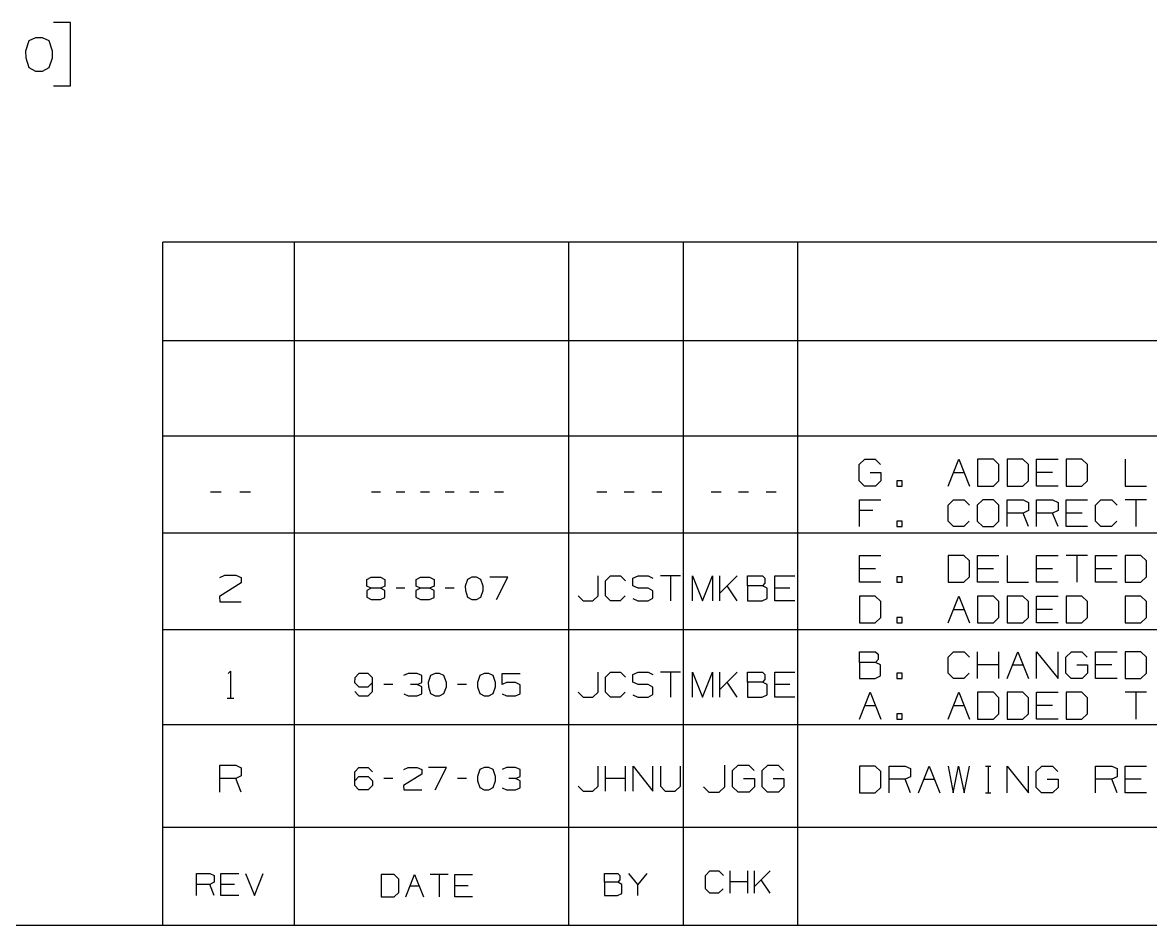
# Model space of a CAD drawing. Extents: x 0.6 to 16.4, y 0.4 to 10.6.
# Drawn here: x 6.154 to 9.152, y 0.44 to 2.841 of the extents above; entities that cross this region are included whole.
import ezdxf

# ---------------------------------------------------------------- set-up
doc = ezdxf.new("R2010")
doc.units = 0
doc.header["$MEASUREMENT"] = 0
doc.layers.add('1', color=7, linetype='Continuous')

msp = doc.modelspace()

# ---------------------------------------------------------------- linework, layer by layer
at = {"layer": '1', "color": 7, "linetype": 'Continuous'}
for p, q in [((6.281117, 2.841459), (6.236117, 2.841459)), ((6.281117, 2.672709), (6.281117, 2.841459)), ((6.170492, 2.792709), (6.161118, 2.765522)), ((6.188305, 2.801147), (6.170492, 2.792709)), ((6.206117, 2.801147), (6.188305, 2.801147)), ((6.22393, 2.792709), (6.206117, 2.801147)), ((6.233305, 2.765522), (6.22393, 2.792709)), ((6.161118, 2.765522), (6.162055, 2.747709)), ((6.233305, 2.747709), (6.233305, 2.765522)), ((6.162055, 2.747709), (6.170492, 2.721459)), ((6.22393, 2.721459), (6.233305, 2.747709)), ((6.170492, 2.721459), (6.188305, 2.712084)), ((6.188305, 2.712084), (6.206117, 2.712084)), ((6.206117, 2.712084), (6.22393, 2.721459)), ((6.236117, 2.672709), (6.281117, 2.672709)), ((6.526266, 0.440085), (6.526266, 2.257467)), ((12.205371, 2.257467), (6.526266, 2.257467)), ((6.876266, 0.440085), (6.876266, 2.257467)), ((7.606014, 0.440085), (7.606014, 2.257467)), ((7.910086, 0.440085), (7.910086, 2.257467)), ((8.214109, 0.440085), (8.214109, 2.257467)), ((12.205371, 1.994511), (6.526266, 1.994511)), ((12.205371, 1.741555), (6.526266, 1.741555)), ((8.37756, 1.665786), (8.39256, 1.680035)), ((8.39256, 1.680035), (8.42031, 1.680035)), ((8.42031, 1.680035), (8.43456, 1.665786)), ((8.61366, 1.608786), (8.64216, 1.680035)), ((8.64216, 1.680035), (8.67066, 1.608786)), ((8.73411, 1.680035), (8.69211, 1.680035)), ((8.69211, 1.680035), (8.69211, 1.608786)), ((8.74911, 1.665786), (8.73411, 1.680035)), ((8.81256, 1.680035), (8.77056, 1.680035)), ((8.77056, 1.680035), (8.77056, 1.608786)), ((8.82756, 1.665786), (8.81256, 1.680035)), ((8.84901, 1.608786), (8.84901, 1.680035)), ((8.84901, 1.680035), (8.90601, 1.680035)), ((8.96946, 1.680035), (8.92746, 1.680035)), ((8.92746, 1.680035), (8.92746, 1.608786)), ((8.98446, 1.665786), (8.96946, 1.680035)), ((9.08436, 1.680035), (9.08436, 1.608786)), ((8.37756, 1.623036), (8.37756, 1.665786)), ((8.74911, 1.623036), (8.74911, 1.665786)), ((8.82756, 1.623036), (8.82756, 1.665786)), ((8.98446, 1.623036), (8.98446, 1.665786)), ((8.39181, 1.608786), (8.37756, 1.623036)), ((8.40681, 1.644786), (8.43531, 1.644786)), ((8.43531, 1.623036), (8.42106, 1.608786)), ((8.43531, 1.644786), (8.43531, 1.623036)), ((8.49201, 1.623036), (8.47776, 1.623036)), ((8.47776, 1.623036), (8.47776, 1.608786)), ((8.49201, 1.608786), (8.49201, 1.623036)), ((8.62791, 1.644786), (8.65641, 1.644786)), ((8.73411, 1.608786), (8.74911, 1.623036)), ((8.81256, 1.608786), (8.82756, 1.623036)), ((8.89176, 1.644786), (8.84901, 1.644786)), ((8.96946, 1.608786), (8.98446, 1.623036)), ((6.681399, 1.592738), (6.652899, 1.592738)), ((6.759849, 1.592738), (6.731349, 1.592738)), ((7.104749, 1.592738), (7.080999, 1.592738)), ((7.170124, 1.592738), (7.146374, 1.592738)), ((7.235499, 1.592738), (7.211749, 1.592738)), ((7.300874, 1.592738), (7.277124, 1.592738)), ((7.366249, 1.592738), (7.342499, 1.592738)), ((7.431624, 1.592738), (7.407874, 1.592738)), ((7.706606, 1.592738), (7.680086, 1.592738)), ((7.779609, 1.592738), (7.753088, 1.592738)), ((7.852611, 1.592738), (7.82609, 1.592738)), ((8.01063, 1.592738), (7.984108, 1.592738)), ((8.083632, 1.592738), (8.057111, 1.592738)), ((8.156633, 1.592738), (8.130113, 1.592738)), ((8.42106, 1.608786), (8.39181, 1.608786)), ((8.47776, 1.608786), (8.49201, 1.608786)), ((8.69211, 1.608786), (8.73411, 1.608786)), ((8.77056, 1.608786), (8.81256, 1.608786)), ((8.90601, 1.608786), (8.84901, 1.608786)), ((8.92746, 1.608786), (8.96946, 1.608786)), ((9.08436, 1.608786), (9.14136, 1.608786)), ((8.37831, 1.500785), (8.37831, 1.572036)), ((8.37831, 1.572036), (8.43531, 1.572036)), ((8.61366, 1.557786), (8.62791, 1.572036)), ((8.62791, 1.572036), (8.65641, 1.572036)), ((8.65641, 1.572036), (8.67066, 1.557786)), ((8.70636, 1.572036), (8.69136, 1.557786)), ((8.73486, 1.572036), (8.70636, 1.572036)), ((8.74911, 1.557786), (8.73486, 1.572036)), ((8.77056, 1.500785), (8.77056, 1.572036)), ((8.77056, 1.572036), (8.81331, 1.572036)), ((8.81331, 1.572036), (8.82756, 1.565286)), ((8.82756, 1.565286), (8.82756, 1.543535)), ((8.84901, 1.500785), (8.84901, 1.572036)), ((8.84901, 1.572036), (8.89176, 1.572036)), ((8.89176, 1.572036), (8.90601, 1.565286)), ((8.90601, 1.565286), (8.90601, 1.543535)), ((8.92746, 1.500785), (8.92746, 1.572036)), ((8.92746, 1.572036), (8.98446, 1.572036)), ((9.00591, 1.557786), (9.02016, 1.572036)), ((9.02016, 1.572036), (9.04866, 1.572036)), ((9.04866, 1.572036), (9.06291, 1.557786)), ((9.14136, 1.572036), (9.08436, 1.572036)), ((9.11286, 1.572036), (9.11286, 1.500785)), ((8.41356, 1.543535), (8.37831, 1.543535)), ((8.61366, 1.515036), (8.61366, 1.557786)), ((8.69136, 1.557786), (8.69136, 1.515036)), ((8.74911, 1.515036), (8.74911, 1.557786)), ((8.81331, 1.536785), (8.77056, 1.536785)), ((8.82756, 1.543535), (8.81331, 1.536785)), ((8.82756, 1.500785), (8.81331, 1.536785)), ((8.89176, 1.536785), (8.84901, 1.536785)), ((8.90601, 1.543535), (8.89176, 1.536785)), ((8.90601, 1.500785), (8.89176, 1.536785)), ((8.97021, 1.536785), (8.92746, 1.536785)), ((9.00591, 1.515036), (9.00591, 1.557786)), ((8.49201, 1.515036), (8.47776, 1.515036)), ((8.47776, 1.515036), (8.47776, 1.500785)), ((8.47776, 1.500785), (8.49201, 1.500785)), ((8.49201, 1.500785), (8.49201, 1.515036)), ((8.62791, 1.500785), (8.61366, 1.515036)), ((8.65566, 1.500785), (8.62791, 1.500785)), ((8.66991, 1.515036), (8.65566, 1.500785)), ((8.69136, 1.515036), (8.70636, 1.500785)), ((8.70636, 1.500785), (8.73486, 1.500785)), ((8.73486, 1.500785), (8.74911, 1.515036)), ((8.98446, 1.500785), (8.92746, 1.500785)), ((9.02016, 1.500785), (9.00591, 1.515036)), ((9.04791, 1.500785), (9.02016, 1.500785)), ((9.06216, 1.515036), (9.04791, 1.500785)), ((12.205371, 1.483599), (6.526266, 1.483599)), ((8.37831, 1.352829), (8.37831, 1.424079)), ((8.37831, 1.424079), (8.43531, 1.424079)), ((8.65566, 1.424079), (8.61366, 1.424079)), ((8.61366, 1.424079), (8.61366, 1.352829)), ((8.67066, 1.409829), (8.65566, 1.424079)), ((8.67066, 1.367079), (8.67066, 1.409829)), ((8.69211, 1.352829), (8.69211, 1.424079)), ((8.69211, 1.424079), (8.74911, 1.424079)), ((8.77056, 1.424079), (8.77056, 1.352829)), ((8.84901, 1.352829), (8.84901, 1.424079)), ((8.84901, 1.424079), (8.90601, 1.424079)), ((8.98446, 1.424079), (8.92746, 1.424079)), ((8.95596, 1.424079), (8.95596, 1.352829)), ((9.00591, 1.352829), (9.00591, 1.424079)), ((9.00591, 1.424079), (9.06291, 1.424079)), ((9.12636, 1.424079), (9.08436, 1.424079)), ((9.08436, 1.424079), (9.08436, 1.352829)), ((9.14136, 1.409829), (9.12636, 1.424079)), ((9.14136, 1.367079), (9.14136, 1.409829)), ((8.42106, 1.388829), (8.37831, 1.388829)), ((8.73486, 1.388829), (8.69211, 1.388829)), ((8.89176, 1.388829), (8.84901, 1.388829)), ((9.04866, 1.388829), (9.00591, 1.388829)), ((6.734874, 1.351031), (6.677124, 1.315031)), ((6.677874, 1.365281), (6.691374, 1.372031)), ((6.691374, 1.372031), (6.720624, 1.372031)), ((6.720624, 1.372031), (6.734874, 1.365281)), ((6.734874, 1.365281), (6.734874, 1.351031)), ((7.069124, 1.360531), (7.080374, 1.366156)), ((7.069124, 1.342406), (7.069124, 1.360531)), ((7.080374, 1.366156), (7.104749, 1.366156)), ((7.104749, 1.366156), (7.116624, 1.360531)), ((7.116624, 1.360531), (7.116624, 1.342406)), ((7.199874, 1.360531), (7.211124, 1.366156)), ((7.199874, 1.342406), (7.199874, 1.360531)), ((7.211124, 1.366156), (7.235499, 1.366156)), ((7.235499, 1.366156), (7.247374, 1.360531)), ((7.247374, 1.360531), (7.247374, 1.342406)), ((7.336249, 1.360531), (7.329999, 1.342406)), ((7.348124, 1.366156), (7.336249, 1.360531)), ((7.359999, 1.366156), (7.348124, 1.366156)), ((7.371874, 1.360531), (7.359999, 1.366156)), ((7.378124, 1.342406), (7.371874, 1.360531)), ((7.443499, 1.366156), (7.395999, 1.366156)), ((7.413499, 1.306781), (7.443499, 1.366156)), ((7.683366, 1.316542), (7.683366, 1.369583)), ((7.703326, 1.356323), (7.716587, 1.369583)), ((7.703326, 1.316542), (7.703326, 1.356323)), ((7.716587, 1.369583), (7.743107, 1.369583)), ((7.743107, 1.369583), (7.756368, 1.356323)), ((7.77563, 1.363302), (7.789589, 1.369583)), ((7.77563, 1.343063), (7.77563, 1.363302)), ((7.789589, 1.369583), (7.81611, 1.369583)), ((7.81611, 1.369583), (7.82937, 1.363302)), ((7.902372, 1.369583), (7.84933, 1.369583)), ((7.875851, 1.369583), (7.875851, 1.303281)), ((7.934347, 1.303281), (7.934347, 1.369583)), ((7.934347, 1.369583), (7.960868, 1.303281)), ((7.960868, 1.303281), (7.987389, 1.369583)), ((7.987389, 1.369583), (7.987389, 1.303281)), ((8.007349, 1.303281), (8.007349, 1.369583)), ((8.053411, 1.369583), (8.007349, 1.323521)), ((8.080352, 1.343063), (8.080352, 1.369583)), ((8.080352, 1.369583), (8.120132, 1.369583)), ((8.120132, 1.369583), (8.126414, 1.363302)), ((8.126414, 1.350042), (8.120132, 1.343063)), ((8.126414, 1.363302), (8.126414, 1.350042)), ((8.153354, 1.303281), (8.153354, 1.369583)), ((8.153354, 1.369583), (8.206395, 1.369583)), ((8.43531, 1.352829), (8.37831, 1.352829)), ((8.49201, 1.367079), (8.47776, 1.367079)), ((8.47776, 1.367079), (8.47776, 1.352829)), ((8.47776, 1.352829), (8.49201, 1.352829)), ((8.49201, 1.352829), (8.49201, 1.367079)), ((8.61366, 1.352829), (8.65566, 1.352829)), ((8.65566, 1.352829), (8.67066, 1.367079)), ((8.74911, 1.352829), (8.69211, 1.352829)), ((8.77056, 1.352829), (8.82756, 1.352829)), ((8.90601, 1.352829), (8.84901, 1.352829)), ((9.06291, 1.352829), (9.00591, 1.352829)), ((9.08436, 1.352829), (9.12636, 1.352829)), ((9.12636, 1.352829), (9.14136, 1.367079)), ((7.080374, 1.336781), (7.068499, 1.330531)), ((7.068499, 1.330531), (7.068499, 1.313031)), ((7.080374, 1.336781), (7.069124, 1.342406)), ((7.104749, 1.336781), (7.080374, 1.336781)), ((7.116624, 1.342406), (7.104749, 1.336781)), ((7.116624, 1.330531), (7.104749, 1.336781)), ((7.116624, 1.312406), (7.116624, 1.330531)), ((7.170124, 1.336781), (7.146374, 1.336781)), ((7.211124, 1.336781), (7.199249, 1.330531)), ((7.199249, 1.330531), (7.199249, 1.313031)), ((7.211124, 1.336781), (7.199874, 1.342406)), ((7.235499, 1.336781), (7.211124, 1.336781)), ((7.247374, 1.342406), (7.235499, 1.336781)), ((7.247374, 1.330531), (7.235499, 1.336781)), ((7.247374, 1.312406), (7.247374, 1.330531)), ((7.300874, 1.336781), (7.277124, 1.336781)), ((7.329999, 1.342406), (7.330624, 1.330531)), ((7.330624, 1.330531), (7.336249, 1.313031)), ((7.371874, 1.313031), (7.378124, 1.330531)), ((7.378124, 1.330531), (7.378124, 1.342406)), ((7.789589, 1.336781), (7.77563, 1.343063)), ((7.81611, 1.336781), (7.789589, 1.336781)), ((7.82937, 1.329802), (7.81611, 1.336781)), ((7.82937, 1.310261), (7.82937, 1.329802)), ((8.053411, 1.303281), (8.026891, 1.343063)), ((8.120132, 1.343063), (8.080352, 1.343063)), ((8.080352, 1.343063), (8.080352, 1.303281)), ((8.132695, 1.336781), (8.120132, 1.343063)), ((8.132695, 1.309563), (8.132695, 1.336781)), ((8.193134, 1.336781), (8.153354, 1.336781)), ((6.677124, 1.315031), (6.677874, 1.300781)), ((6.677874, 1.300781), (6.734874, 1.300781)), ((7.068499, 1.313031), (7.080374, 1.306781)), ((7.080374, 1.306781), (7.104749, 1.306781)), ((7.104749, 1.306781), (7.116624, 1.312406)), ((7.199249, 1.313031), (7.211124, 1.306781)), ((7.211124, 1.306781), (7.235499, 1.306781)), ((7.235499, 1.306781), (7.247374, 1.312406)), ((7.336249, 1.313031), (7.348124, 1.306781)), ((7.348124, 1.306781), (7.359999, 1.306781)), ((7.359999, 1.306781), (7.371874, 1.313031)), ((7.630324, 1.316542), (7.643585, 1.303281)), ((7.643585, 1.303281), (7.669407, 1.303281)), ((7.669407, 1.303281), (7.683366, 1.316542)), ((7.716587, 1.303281), (7.703326, 1.316542)), ((7.74241, 1.303281), (7.716587, 1.303281)), ((7.75567, 1.316542), (7.74241, 1.303281)), ((7.77563, 1.309563), (7.788891, 1.303281)), ((7.788891, 1.303281), (7.81611, 1.303281)), ((7.81611, 1.303281), (7.82937, 1.310261)), ((8.080352, 1.303281), (8.119434, 1.303281)), ((8.119434, 1.303281), (8.132695, 1.309563)), ((8.206395, 1.303281), (8.153354, 1.303281)), ((8.42031, 1.316079), (8.37831, 1.316079)), ((8.37831, 1.316079), (8.37831, 1.244829)), ((8.43531, 1.301829), (8.42031, 1.316079)), ((8.43531, 1.259079), (8.43531, 1.301829)), ((8.61366, 1.244829), (8.64216, 1.316079)), ((8.64216, 1.316079), (8.67066, 1.244829)), ((8.73411, 1.316079), (8.69211, 1.316079)), ((8.69211, 1.316079), (8.69211, 1.244829)), ((8.74911, 1.301829), (8.73411, 1.316079)), ((8.74911, 1.259079), (8.74911, 1.301829)), ((8.81256, 1.316079), (8.77056, 1.316079)), ((8.77056, 1.316079), (8.77056, 1.244829)), ((8.82756, 1.301829), (8.81256, 1.316079)), ((8.82756, 1.259079), (8.82756, 1.301829)), ((8.84901, 1.244829), (8.84901, 1.316079)), ((8.84901, 1.316079), (8.90601, 1.316079)), ((8.96946, 1.316079), (8.92746, 1.316079)), ((8.92746, 1.316079), (8.92746, 1.244829)), ((8.98446, 1.301829), (8.96946, 1.316079)), ((8.98446, 1.259079), (8.98446, 1.301829)), ((9.12636, 1.316079), (9.08436, 1.316079)), ((9.08436, 1.316079), (9.08436, 1.244829)), ((9.14136, 1.301829), (9.12636, 1.316079)), ((9.14136, 1.259079), (9.14136, 1.301829)), ((8.62791, 1.280829), (8.65641, 1.280829)), ((8.89176, 1.280829), (8.84901, 1.280829)), ((8.37831, 1.244829), (8.42031, 1.244829)), ((8.42031, 1.244829), (8.43531, 1.259079)), ((8.49201, 1.259079), (8.47776, 1.259079)), ((8.47776, 1.259079), (8.47776, 1.244829)), ((8.47776, 1.244829), (8.49201, 1.244829)), ((8.49201, 1.244829), (8.49201, 1.259079)), ((8.69211, 1.244829), (8.73411, 1.244829)), ((8.73411, 1.244829), (8.74911, 1.259079)), ((8.77056, 1.244829), (8.81256, 1.244829)), ((8.81256, 1.244829), (8.82756, 1.259079)), ((8.90601, 1.244829), (8.84901, 1.244829)), ((8.92746, 1.244829), (8.96946, 1.244829)), ((8.96946, 1.244829), (8.98446, 1.259079)), ((9.08436, 1.244829), (9.12636, 1.244829)), ((9.12636, 1.244829), (9.14136, 1.259079)), ((6.526266, 1.227643), (12.205371, 1.227643)), ((8.37831, 1.139623), (8.37831, 1.168123)), ((8.37831, 1.168123), (8.42106, 1.168123)), ((8.42106, 1.139623), (8.37831, 1.139623)), ((8.37831, 1.139623), (8.37831, 1.096873)), ((8.42106, 1.168123), (8.42781, 1.161373)), ((8.42781, 1.147123), (8.42106, 1.139623)), ((8.43456, 1.132873), (8.42106, 1.139623)), ((8.42781, 1.161373), (8.42781, 1.147123)), ((8.61366, 1.153873), (8.62791, 1.168123)), ((8.61366, 1.111123), (8.61366, 1.153873)), ((8.62791, 1.168123), (8.65641, 1.168123)), ((8.65641, 1.168123), (8.67066, 1.153873)), ((8.69211, 1.096873), (8.69211, 1.168123)), ((8.74911, 1.096873), (8.74911, 1.168123)), ((8.77056, 1.096873), (8.79906, 1.168123)), ((8.79906, 1.168123), (8.82756, 1.096873)), ((8.84901, 1.096873), (8.84901, 1.168123)), ((8.84901, 1.168123), (8.90601, 1.096873)), ((8.90601, 1.096873), (8.90601, 1.168123)), ((8.92671, 1.153873), (8.94171, 1.168123)), ((8.92671, 1.111123), (8.92671, 1.153873)), ((8.94171, 1.168123), (8.96946, 1.168123)), ((8.96946, 1.168123), (8.98371, 1.153873)), ((9.00591, 1.096873), (9.00591, 1.168123)), ((9.00591, 1.168123), (9.06291, 1.168123)), ((9.12636, 1.168123), (9.08436, 1.168123)), ((9.08436, 1.168123), (9.08436, 1.096873)), ((9.14136, 1.153873), (9.12636, 1.168123)), ((9.14136, 1.111123), (9.14136, 1.153873)), ((6.700374, 1.110075), (6.706374, 1.116075)), ((6.706374, 1.116075), (6.706374, 1.044825)), ((7.047687, 1.1102), (7.036437, 1.098325)), ((7.072062, 1.1102), (7.047687, 1.1102)), ((7.083937, 1.098325), (7.072062, 1.1102)), ((7.178437, 1.1102), (7.166562, 1.104575)), ((7.202812, 1.1102), (7.178437, 1.1102)), ((7.214687, 1.104575), (7.202812, 1.1102)), ((7.250062, 1.1102), (7.238187, 1.104575)), ((7.261937, 1.1102), (7.250062, 1.1102)), ((7.273812, 1.104575), (7.261937, 1.1102)), ((7.380812, 1.1102), (7.368937, 1.104575)), ((7.392687, 1.1102), (7.380812, 1.1102)), ((7.404562, 1.104575), (7.392687, 1.1102)), ((7.428061, 1.080825), (7.428061, 1.1102)), ((7.428061, 1.1102), (7.476187, 1.1102)), ((7.683366, 1.060586), (7.683366, 1.113627)), ((7.703326, 1.100367), (7.716587, 1.113627)), ((7.716587, 1.113627), (7.743107, 1.113627)), ((7.743107, 1.113627), (7.756368, 1.100367)), ((7.77563, 1.107346), (7.789589, 1.113627)), ((7.789589, 1.113627), (7.81611, 1.113627)), ((7.81611, 1.113627), (7.82937, 1.107346)), ((7.902372, 1.113627), (7.84933, 1.113627)), ((7.875851, 1.113627), (7.875851, 1.047325)), ((7.934347, 1.047325), (7.934347, 1.113627)), ((7.934347, 1.113627), (7.960868, 1.047325)), ((7.960868, 1.047325), (7.987389, 1.113627)), ((7.987389, 1.113627), (7.987389, 1.047325)), ((8.007349, 1.047325), (8.007349, 1.113627)), ((8.053411, 1.113627), (8.007349, 1.067565)), ((8.080352, 1.087106), (8.080352, 1.113627)), ((8.080352, 1.113627), (8.120132, 1.113627)), ((8.120132, 1.113627), (8.126414, 1.107346)), ((8.153354, 1.047325), (8.153354, 1.113627)), ((8.153354, 1.113627), (8.206395, 1.113627)), ((8.43456, 1.103623), (8.43456, 1.132873)), ((8.49201, 1.111123), (8.47776, 1.111123)), ((8.47776, 1.111123), (8.47776, 1.096873)), ((8.49201, 1.096873), (8.49201, 1.111123)), ((8.62791, 1.096873), (8.61366, 1.111123)), ((8.66991, 1.111123), (8.65566, 1.096873)), ((8.74911, 1.132873), (8.69211, 1.132873)), ((8.78481, 1.132873), (8.81331, 1.132873)), ((8.94096, 1.096873), (8.92671, 1.111123)), ((8.95596, 1.132873), (8.98446, 1.132873)), ((8.98446, 1.111123), (8.97021, 1.096873)), ((8.98446, 1.132873), (8.98446, 1.111123)), ((9.04866, 1.132873), (9.00591, 1.132873)), ((9.12636, 1.096873), (9.14136, 1.111123)), ((7.036437, 1.098325), (7.035812, 1.08645)), ((7.035812, 1.08645), (7.047687, 1.074575)), ((7.072062, 1.074575), (7.083937, 1.08645)), ((7.083937, 1.0627), (7.083937, 1.098325)), ((7.137437, 1.080825), (7.113687, 1.080825)), ((7.202812, 1.080825), (7.184687, 1.080825)), ((7.202812, 1.080825), (7.214687, 1.08645)), ((7.214687, 1.074575), (7.202812, 1.080825)), ((7.214687, 1.08645), (7.214687, 1.104575)), ((7.238187, 1.104575), (7.231936, 1.08645)), ((7.231936, 1.08645), (7.232562, 1.074575)), ((7.280062, 1.08645), (7.273812, 1.104575)), ((7.280062, 1.074575), (7.280062, 1.08645)), ((7.333562, 1.080825), (7.309812, 1.080825)), ((7.368937, 1.104575), (7.362687, 1.08645)), ((7.362687, 1.08645), (7.363312, 1.074575)), ((7.410812, 1.08645), (7.404562, 1.104575)), ((7.410812, 1.074575), (7.410812, 1.08645)), ((7.439937, 1.08645), (7.428061, 1.080825)), ((7.464312, 1.08645), (7.439937, 1.08645)), ((7.476187, 1.0802), (7.464312, 1.08645)), ((7.476187, 1.05645), (7.476187, 1.0802)), ((7.703326, 1.060586), (7.703326, 1.100367)), ((7.77563, 1.087106), (7.77563, 1.107346)), ((7.789589, 1.080825), (7.77563, 1.087106)), ((7.81611, 1.080825), (7.789589, 1.080825)), ((7.82937, 1.073846), (7.81611, 1.080825)), ((8.053411, 1.047325), (8.026891, 1.087106)), ((8.120132, 1.087106), (8.080352, 1.087106)), ((8.080352, 1.087106), (8.080352, 1.047325)), ((8.126414, 1.094086), (8.120132, 1.087106)), ((8.132695, 1.080825), (8.120132, 1.087106)), ((8.126414, 1.107346), (8.126414, 1.094086)), ((8.132695, 1.053606), (8.132695, 1.080825)), ((8.193134, 1.080825), (8.153354, 1.080825)), ((8.37831, 1.096873), (8.42031, 1.096873)), ((8.42031, 1.096873), (8.43456, 1.103623)), ((8.47776, 1.096873), (8.49201, 1.096873)), ((8.65566, 1.096873), (8.62791, 1.096873)), ((8.97021, 1.096873), (8.94096, 1.096873)), ((9.06291, 1.096873), (9.00591, 1.096873)), ((9.08436, 1.096873), (9.12636, 1.096873)), ((7.036437, 1.0627), (7.047687, 1.050825)), ((7.047687, 1.074575), (7.072062, 1.074575)), ((7.047687, 1.050825), (7.072062, 1.050825)), ((7.072062, 1.050825), (7.083937, 1.0627)), ((7.167187, 1.05645), (7.178437, 1.050825)), ((7.178437, 1.050825), (7.202812, 1.050825)), ((7.202812, 1.050825), (7.214687, 1.05645)), ((7.214687, 1.05645), (7.214687, 1.074575)), ((7.232562, 1.074575), (7.238187, 1.057075)), ((7.238187, 1.057075), (7.250062, 1.050825)), ((7.250062, 1.050825), (7.261937, 1.050825)), ((7.261937, 1.050825), (7.273812, 1.057075)), ((7.273812, 1.057075), (7.280062, 1.074575)), ((7.363312, 1.074575), (7.368937, 1.057075)), ((7.368937, 1.057075), (7.380812, 1.050825)), ((7.380812, 1.050825), (7.392687, 1.050825)), ((7.392687, 1.050825), (7.404562, 1.057075)), ((7.404562, 1.057075), (7.410812, 1.074575)), ((7.428061, 1.05645), (7.439937, 1.050825)), ((7.439937, 1.050825), (7.464312, 1.050825)), ((7.464312, 1.050825), (7.476187, 1.05645)), ((7.630324, 1.060586), (7.643585, 1.047325)), ((7.669407, 1.047325), (7.683366, 1.060586)), ((7.716587, 1.047325), (7.703326, 1.060586)), ((7.75567, 1.060586), (7.74241, 1.047325)), ((7.77563, 1.053606), (7.788891, 1.047325)), ((7.81611, 1.047325), (7.82937, 1.054304)), ((7.82937, 1.054304), (7.82937, 1.073846)), ((8.119434, 1.047325), (8.132695, 1.053606)), ((8.37831, 0.988873), (8.40681, 1.060123)), ((8.40681, 1.060123), (8.43531, 0.988873)), ((8.61366, 0.988873), (8.64216, 1.060123)), ((8.64216, 1.060123), (8.67066, 0.988873)), ((8.73411, 1.060123), (8.69211, 1.060123)), ((8.69211, 1.060123), (8.69211, 0.988873)), ((8.74911, 1.045873), (8.73411, 1.060123)), ((8.81256, 1.060123), (8.77056, 1.060123)), ((8.77056, 1.060123), (8.77056, 0.988873)), ((8.82756, 1.045873), (8.81256, 1.060123)), ((8.84901, 0.988873), (8.84901, 1.060123)), ((8.84901, 1.060123), (8.90601, 1.060123)), ((8.96946, 1.060123), (8.92746, 1.060123)), ((8.92746, 1.060123), (8.92746, 0.988873)), ((8.98446, 1.045873), (8.96946, 1.060123)), ((9.14136, 1.060123), (9.08436, 1.060123)), ((9.11286, 1.060123), (9.11286, 0.988873)), ((6.697374, 1.044825), (6.715374, 1.044825)), ((7.643585, 1.047325), (7.669407, 1.047325)), ((7.74241, 1.047325), (7.716587, 1.047325)), ((7.788891, 1.047325), (7.81611, 1.047325)), ((8.080352, 1.047325), (8.119434, 1.047325)), ((8.206395, 1.047325), (8.153354, 1.047325)), ((8.39256, 1.024873), (8.42106, 1.024873)), ((8.62791, 1.024873), (8.65641, 1.024873)), ((8.74911, 1.003123), (8.74911, 1.045873)), ((8.82756, 1.003123), (8.82756, 1.045873)), ((8.89176, 1.024873), (8.84901, 1.024873)), ((8.98446, 1.003123), (8.98446, 1.045873)), ((8.49201, 1.003123), (8.47776, 1.003123)), ((8.47776, 1.003123), (8.47776, 0.988873)), ((8.49201, 0.988873), (8.49201, 1.003123)), ((8.73411, 0.988873), (8.74911, 1.003123)), ((8.81256, 0.988873), (8.82756, 1.003123)), ((8.96946, 0.988873), (8.98446, 1.003123)), ((6.526266, 0.974686), (12.205371, 0.974686)), ((8.47776, 0.988873), (8.49201, 0.988873)), ((8.69211, 0.988873), (8.73411, 0.988873)), ((8.77056, 0.988873), (8.81256, 0.988873)), ((8.90601, 0.988873), (8.84901, 0.988873)), ((8.92746, 0.988873), (8.96946, 0.988873)), ((6.677874, 0.794825), (6.677874, 0.866075)), ((6.677874, 0.866075), (6.720624, 0.866075)), ((6.720624, 0.866075), (6.734874, 0.859325)), ((6.734874, 0.859325), (6.734874, 0.837575)), ((7.036437, 0.848325), (7.047687, 0.8602)), ((7.036437, 0.8127), (7.036437, 0.848325)), ((7.047687, 0.8602), (7.072062, 0.8602)), ((7.072062, 0.8602), (7.083937, 0.848325)), ((7.214687, 0.8427), (7.166562, 0.8127)), ((7.167187, 0.854575), (7.178437, 0.8602)), ((7.178437, 0.8602), (7.202812, 0.8602)), ((7.202812, 0.8602), (7.214687, 0.854575)), ((7.214687, 0.854575), (7.214687, 0.8427)), ((7.280062, 0.8602), (7.232562, 0.8602)), ((7.250062, 0.800825), (7.280062, 0.8602)), ((7.368937, 0.854575), (7.362687, 0.83645)), ((7.380812, 0.8602), (7.368937, 0.854575)), ((7.392687, 0.8602), (7.380812, 0.8602)), ((7.404562, 0.854575), (7.392687, 0.8602)), ((7.410812, 0.83645), (7.404562, 0.854575)), ((7.439937, 0.8602), (7.428061, 0.854575)), ((7.464312, 0.8602), (7.439937, 0.8602)), ((7.476187, 0.854575), (7.464312, 0.8602)), ((7.476187, 0.83645), (7.476187, 0.854575)), ((7.683366, 0.810586), (7.683366, 0.863627)), ((7.703326, 0.797325), (7.703326, 0.863627)), ((7.756368, 0.797325), (7.756368, 0.863627)), ((7.776329, 0.797325), (7.776329, 0.863627)), ((7.776329, 0.863627), (7.82937, 0.797325)), ((7.82937, 0.797325), (7.82937, 0.863627)), ((7.84933, 0.863627), (7.84933, 0.810586)), ((7.902372, 0.810586), (7.902372, 0.863627)), ((8.020447, 0.809075), (8.020447, 0.866075)), ((8.041147, 0.851825), (8.056148, 0.866075)), ((8.041147, 0.809075), (8.041147, 0.851825)), ((8.056148, 0.866075), (8.083898, 0.866075)), ((8.083898, 0.866075), (8.098147, 0.851825)), ((8.119597, 0.851825), (8.134597, 0.866075)), ((8.119597, 0.809075), (8.119597, 0.851825)), ((8.134597, 0.866075), (8.162347, 0.866075)), ((8.162347, 0.866075), (8.176598, 0.851825)), ((8.42031, 0.864123), (8.37831, 0.864123)), ((8.37831, 0.864123), (8.37831, 0.792873)), ((8.43531, 0.849873), (8.42031, 0.864123)), ((8.43531, 0.807123), (8.43531, 0.849873)), ((8.45676, 0.792873), (8.45676, 0.864123)), ((8.45676, 0.864123), (8.49951, 0.864123)), ((8.49951, 0.864123), (8.51376, 0.857373)), ((8.51376, 0.857373), (8.51376, 0.835623)), ((8.53521, 0.792873), (8.56371, 0.864123)), ((8.56371, 0.864123), (8.59221, 0.792873)), ((8.61366, 0.864123), (8.62716, 0.792873)), ((8.62716, 0.792873), (8.64141, 0.864123)), ((8.64141, 0.864123), (8.65641, 0.792873)), ((8.65641, 0.792873), (8.67066, 0.864123)), ((8.71311, 0.864123), (8.72736, 0.864123)), ((8.72061, 0.864123), (8.72061, 0.792873)), ((8.77056, 0.792873), (8.77056, 0.864123)), ((8.77056, 0.864123), (8.82756, 0.792873)), ((8.82756, 0.792873), (8.82756, 0.864123)), ((8.84826, 0.849873), (8.86326, 0.864123)), ((8.84826, 0.807123), (8.84826, 0.849873)), ((8.86326, 0.864123), (8.89101, 0.864123)), ((8.89101, 0.864123), (8.90526, 0.849873)), ((9.00591, 0.792873), (9.00591, 0.864123)), ((9.00591, 0.864123), (9.04866, 0.864123)), ((9.04866, 0.864123), (9.06291, 0.857373)), ((9.06291, 0.857373), (9.06291, 0.835623)), ((9.08436, 0.792873), (9.08436, 0.864123)), ((9.08436, 0.864123), (9.14136, 0.864123)), ((6.720624, 0.830825), (6.677874, 0.830825)), ((6.734874, 0.837575), (6.720624, 0.830825)), ((6.734874, 0.794825), (6.720624, 0.830825)), ((7.036437, 0.824575), (7.047687, 0.83645)), ((7.047687, 0.800825), (7.036437, 0.8127)), ((7.047687, 0.83645), (7.072062, 0.83645)), ((7.072062, 0.83645), (7.083937, 0.824575)), ((7.083937, 0.8127), (7.072062, 0.800825)), ((7.083937, 0.824575), (7.083937, 0.8127)), ((7.137437, 0.830825), (7.113687, 0.830825)), ((7.166562, 0.8127), (7.167187, 0.800825)), ((7.333562, 0.830825), (7.309812, 0.830825)), ((7.362687, 0.83645), (7.363312, 0.824575)), ((7.363312, 0.824575), (7.368937, 0.807075)), ((7.404562, 0.807075), (7.410812, 0.824575)), ((7.410812, 0.824575), (7.410812, 0.83645)), ((7.464312, 0.830825), (7.446187, 0.830825)), ((7.464312, 0.830825), (7.476187, 0.83645)), ((7.476187, 0.824575), (7.464312, 0.830825)), ((7.476187, 0.80645), (7.476187, 0.824575)), ((7.630324, 0.810586), (7.643585, 0.797325)), ((7.669407, 0.797325), (7.683366, 0.810586)), ((7.756368, 0.830825), (7.703326, 0.830825)), ((7.84933, 0.810586), (7.861893, 0.797325)), ((7.888414, 0.797325), (7.902372, 0.810586)), ((8.070397, 0.830825), (8.098897, 0.830825)), ((8.098897, 0.830825), (8.098897, 0.809075)), ((8.148848, 0.830825), (8.177347, 0.830825)), ((8.177347, 0.830825), (8.177347, 0.809075)), ((8.49951, 0.828873), (8.45676, 0.828873)), ((8.51376, 0.835623), (8.49951, 0.828873)), ((8.51376, 0.792873), (8.49951, 0.828873)), ((8.54946, 0.828873), (8.57796, 0.828873)), ((8.87751, 0.828873), (8.90601, 0.828873)), ((8.90601, 0.828873), (8.90601, 0.807123)), ((9.04866, 0.828873), (9.00591, 0.828873)), ((9.06291, 0.835623), (9.04866, 0.828873)), ((9.06291, 0.792873), (9.04866, 0.828873)), ((9.12711, 0.828873), (9.08436, 0.828873)), ((7.072062, 0.800825), (7.047687, 0.800825)), ((7.167187, 0.800825), (7.214687, 0.800825)), ((7.368937, 0.807075), (7.380812, 0.800825)), ((7.380812, 0.800825), (7.392687, 0.800825)), ((7.392687, 0.800825), (7.404562, 0.807075)), ((7.428687, 0.80645), (7.439937, 0.800825)), ((7.439937, 0.800825), (7.464312, 0.800825)), ((7.464312, 0.800825), (7.476187, 0.80645)), ((7.643585, 0.797325), (7.669407, 0.797325)), ((7.861893, 0.797325), (7.888414, 0.797325)), ((7.963447, 0.809075), (7.977697, 0.794825)), ((7.977697, 0.794825), (8.005447, 0.794825)), ((8.005447, 0.794825), (8.020447, 0.809075)), ((8.055397, 0.794825), (8.041147, 0.809075)), ((8.084647, 0.794825), (8.055397, 0.794825)), ((8.098897, 0.809075), (8.084647, 0.794825)), ((8.133847, 0.794825), (8.119597, 0.809075)), ((8.163097, 0.794825), (8.133847, 0.794825)), ((8.177347, 0.809075), (8.163097, 0.794825)), ((8.37831, 0.792873), (8.42031, 0.792873)), ((8.42031, 0.792873), (8.43531, 0.807123)), ((8.71311, 0.792873), (8.72736, 0.792873)), ((8.86251, 0.792873), (8.84826, 0.807123)), ((8.89176, 0.792873), (8.86251, 0.792873)), ((8.90601, 0.807123), (8.89176, 0.792873)), ((9.14136, 0.792873), (9.08436, 0.792873)), ((6.526266, 0.70173), (12.977928, 0.70173)), ((6.615877, 0.51938), (6.615877, 0.578562)), ((6.615877, 0.578562), (6.651386, 0.578562)), ((6.651386, 0.578562), (6.663222, 0.572955)), ((6.663222, 0.572955), (6.663222, 0.554889)), ((6.681039, 0.51938), (6.681039, 0.578562)), ((6.681039, 0.578562), (6.728384, 0.578562)), ((6.746201, 0.578562), (6.769874, 0.51938)), ((6.769874, 0.51938), (6.793546, 0.578562)), ((7.141726, 0.575167), (7.10684, 0.575167)), ((7.10684, 0.575167), (7.10684, 0.515986)), ((7.154185, 0.563331), (7.141726, 0.575167)), ((7.172002, 0.515986), (7.195674, 0.575167)), ((7.195674, 0.575167), (7.219347, 0.515986)), ((7.284509, 0.575167), (7.237164, 0.575167)), ((7.260837, 0.575167), (7.260837, 0.515986)), ((7.302326, 0.515986), (7.302326, 0.575167)), ((7.302326, 0.575167), (7.349671, 0.575167)), ((7.700168, 0.554889), (7.700168, 0.578562)), ((7.700168, 0.578562), (7.735676, 0.578562)), ((7.735676, 0.578562), (7.741283, 0.572955)), ((7.741283, 0.572955), (7.741283, 0.561119)), ((7.789002, 0.549282), (7.765329, 0.578562)), ((7.812675, 0.578562), (7.789002, 0.549282)), ((7.969029, 0.573139), (7.980865, 0.584975)), ((7.969029, 0.53763), (7.969029, 0.573139)), ((7.980865, 0.584975), (8.004539, 0.584975)), ((8.004539, 0.584975), (8.016375, 0.573139)), ((8.034191, 0.525794), (8.034191, 0.584975)), ((8.081536, 0.525794), (8.081536, 0.584975)), ((8.099354, 0.525794), (8.099354, 0.584975)), ((8.140469, 0.584975), (8.099354, 0.54386)), ((6.651386, 0.549282), (6.615877, 0.549282)), ((6.663222, 0.554889), (6.651386, 0.549282)), ((6.663222, 0.51938), (6.651386, 0.549282)), ((6.716548, 0.549282), (6.681039, 0.549282)), ((7.154185, 0.527822), (7.154185, 0.563331)), ((7.183838, 0.545888), (7.20751, 0.545888)), ((7.337835, 0.545888), (7.302326, 0.545888)), ((7.735676, 0.554889), (7.700168, 0.554889)), ((7.700168, 0.554889), (7.700168, 0.51938)), ((7.741283, 0.561119), (7.735676, 0.554889)), ((7.74689, 0.549282), (7.735676, 0.554889)), ((7.74689, 0.524987), (7.74689, 0.549282)), ((7.789002, 0.51938), (7.789002, 0.549282)), ((8.081536, 0.555696), (8.034191, 0.555696)), ((8.140469, 0.525794), (8.116796, 0.561303)), ((6.728384, 0.51938), (6.681039, 0.51938)), ((7.10684, 0.515986), (7.141726, 0.515986)), ((7.141726, 0.515986), (7.154185, 0.527822)), ((7.349671, 0.515986), (7.302326, 0.515986)), ((7.700168, 0.51938), (7.735054, 0.51938)), ((7.735054, 0.51938), (7.74689, 0.524987)), ((7.980865, 0.525794), (7.969029, 0.53763)), ((8.003915, 0.525794), (7.980865, 0.525794)), ((8.015752, 0.53763), (8.003915, 0.525794)), ((16.369932, 0.440085), (0.633067, 0.440085))]:
    msp.add_line(p, q, dxfattribs=at)

doc.saveas('drawing.dxf')
